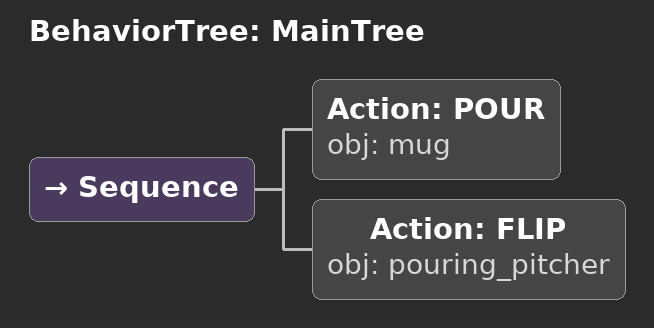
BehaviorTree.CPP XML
<root main_tree_to_execute="MainTree">
  <BehaviorTree ID="MainTree">
    <Sequence>
      <!-- Pour into mug -->
      <Action ID="POUR" obj="mug"/>
      <!-- Return pouring_pitcher upright (flip) -->
      <Action ID="FLIP" obj="pouring_pitcher"/>
    </Sequence>
  </BehaviorTree>
</root>
